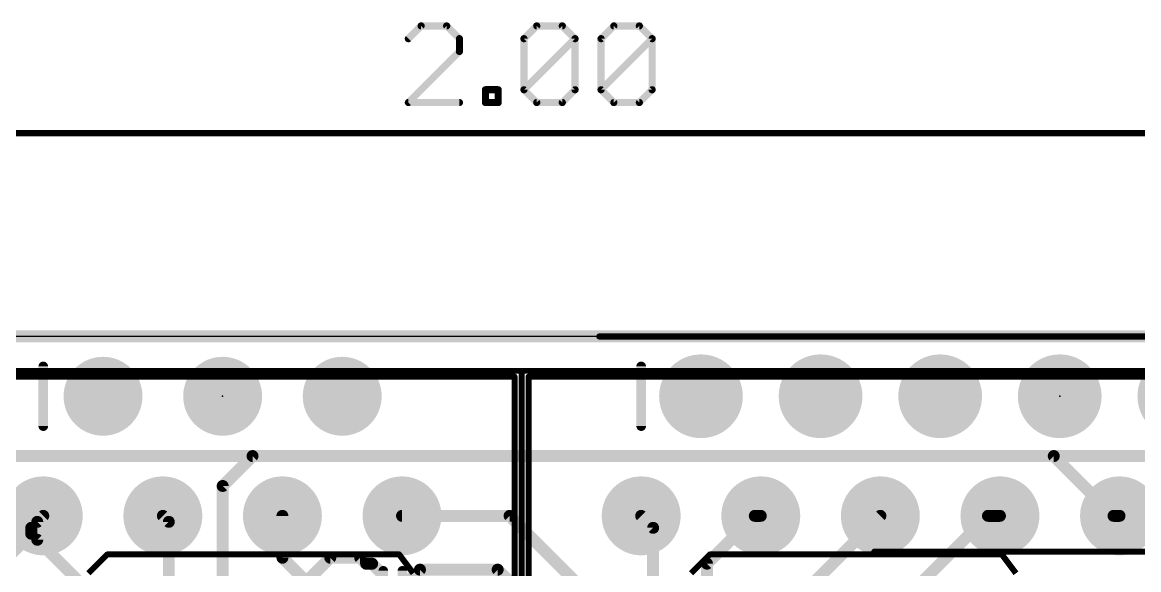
# Model space of a CAD drawing. Extents: x -25.5 to 33.9, y -16.6 to 18.1.
# Drawn here: x -10.6 to 13.11, y 6.48 to 18.1 of the extents above; entities that cross this region are included whole.
import ezdxf

# ---------------------------------------------------------------- set-up
doc = ezdxf.new("R2010")
doc.units = 0
for name, color, linetype in [('1', 12, 'CONTINUOUS'), ('16', 132, 'CONTINUOUS'), ('17', 110, 'CONTINUOUS'), ('20', 53, 'CONTINUOUS'), ('21', 40, 'CONTINUOUS'), ('22', 6, 'CONTINUOUS'), ('24', 53, 'CONTINUOUS'), ('47', 253, 'CONTINUOUS'), ('51', 253, 'CONTINUOUS'), ('52', 4, 'CONTINUOUS')]:
    doc.layers.add(name, color=color, linetype=linetype)

# ---------------------------------------------------------------- blocks, each defined once
blk = doc.blocks.new('RECT')
blk.add_solid([(-0.5, -0.5), (0.5, -0.5), (-0.5, 0.5), (0.5, 0.5)])
blk = doc.blocks.new('ROUNDP')
at = {"const_width": 0.5}
blk.add_lwpolyline([(0, -0.25, 1), (0, 0.25, 1), (0, -0.25)], format="xyb", dxfattribs=at)

msp = doc.modelspace()

# ---------------------------------------------------------------- linework, layer by layer
at = {"layer": '1', "const_width": 0.254}
for points in [[(-25.4, 11.43), (25.4, 11.43)], [(11.303, 8.89), (-11.811, 8.89)], [(11.303, 8.89), (12.573, 7.62)], [(-10.414, 7.366), (-10.16, 7.62)], [(-10.287, 7.493), (-10.16, 7.62)], [(-10.287, 7.112), (-10.287, 7.493)], [(-5.08, 7.62), (-5.08, 6.731)], [(-2.54, 7.62), (-0.254, 7.62)], [(-0.254, 7.62), (1.524, 5.842)], [(2.54, 7.62), (2.794, 7.366)], [(3.937, 6.604), (4.953, 7.62)], [(4.953, 7.62), (5.08, 7.62)], [(7.62, 7.62), (5.842, 5.842)], [(12.573, 7.62), (12.7, 7.62)], [(-10.414, 7.239), (-11.684, 5.969)], [(-10.414, 7.239), (-10.414, 7.366)], [(2.794, 7.366), (2.794, 2.413)], [(-10.287, 7.112), (-7.112, 3.937)], [(-5.08, 6.731), (-4.191, 5.842)], [(3.937, 2.032), (3.937, 6.604)], [(-2.159, 6.477), (-2.794, 5.842)], [(-0.508, 6.477), (-2.159, 6.477)], [(-0.508, 6.477), (0.508, 5.461)]]:
    msp.add_lwpolyline(points, dxfattribs=at)
at = {"layer": '1', "const_width": 0.127}
for points in [[(11.3479, 8.9349, 1), (11.2581, 8.8451)], [(11.303, 8.8265, 1), (11.303, 8.9535)], [(-10.2235, 7.493, 1), (-10.3505, 7.493)], [(-10.3319, 7.5379, 1), (-10.2421, 7.4481)], [(-10.1151, 7.5751, 1), (-10.2049, 7.6649)], [(-10.1151, 7.5751, 1), (-10.2049, 7.6649)], [(-5.0165, 7.62, 1), (-5.1435, 7.62)], [(-2.54, 7.6835, 1), (-2.54, 7.5565)], [(-0.2091, 7.6649, 1), (-0.2989, 7.5751)], [(-0.254, 7.5565, 1), (-0.254, 7.6835)], [(2.5849, 7.6649, 1), (2.4951, 7.5751)], [(4.953, 7.6835, 1), (4.953, 7.5565)], [(4.9979, 7.5751, 1), (4.9081, 7.6649)], [(5.08, 7.5565, 1), (5.08, 7.6835)], [(7.6649, 7.5751, 1), (7.5751, 7.6649)], [(12.573, 7.6835, 1), (12.573, 7.5565)], [(12.5281, 7.5751, 1), (12.6179, 7.6649)], [(12.7, 7.5565, 1), (12.7, 7.6835)], [(-10.3505, 7.366, 1), (-10.4775, 7.366)], [(-10.4589, 7.4109, 1), (-10.3691, 7.3211)], [(-10.3691, 7.1941, 1), (-10.4589, 7.2839)], [(2.8575, 7.366, 1), (2.7305, 7.366)], [(2.7491, 7.3211, 1), (2.8389, 7.4109)], [(-10.4775, 7.239, 1), (-10.3505, 7.239)], [(-10.2421, 7.1569, 1), (-10.3319, 7.0671)], [(-10.3505, 7.112, 1), (-10.2235, 7.112)], [(-5.0351, 6.7759, 1), (-5.1249, 6.6861)], [(-5.1435, 6.731, 1), (-5.0165, 6.731)], [(4.0005, 6.604, 1), (3.8735, 6.604)], [(3.8921, 6.6489, 1), (3.9819, 6.5591)], [(-2.159, 6.5405, 1), (-2.159, 6.4135)], [(-2.1141, 6.4321, 1), (-2.2039, 6.5219)], [(-0.4631, 6.5219, 1), (-0.5529, 6.4321)], [(-0.508, 6.4135, 1), (-0.508, 6.5405)]]:
    msp.add_lwpolyline(points, format="xyb", dxfattribs=at)
at = {"layer": '16', "const_width": 0.254}
for points in [[(-25.4, 11.43), (25.4, 11.43)], [(-6.35, 8.255), (-5.715, 8.89)], [(-5.715, 8.89), (15.621, 8.89)], [(-6.35, 8.255), (-6.35, 5.08)], [(-7.493, 7.493), (-7.62, 7.62)], [(-7.493, 5.08), (-7.493, 7.493)], [(8.509, 6.223), (9.906, 7.62)], [(9.906, 7.62), (10.16, 7.62)], [(-4.064, 6.731), (-5.08, 5.715)], [(-3.429, 6.731), (-4.064, 6.731)], [(-3.302, 6.604), (-3.429, 6.731)], [(-3.175, 6.604), (-3.302, 6.604)], [(-3.175, 6.604), (-2.921, 6.35)]]:
    msp.add_lwpolyline(points, dxfattribs=at)
at = {"layer": '16', "const_width": 0.127}
for points in [[(-5.715, 8.9535, 1), (-5.715, 8.8265)], [(-5.6701, 8.8451, 1), (-5.7599, 8.9349)], [(-6.2865, 8.255, 1), (-6.4135, 8.255)], [(-6.3949, 8.2999, 1), (-6.3051, 8.2101)], [(-7.5751, 7.6649, 1), (-7.6649, 7.5751)], [(-7.4295, 7.493, 1), (-7.5565, 7.493)], [(-7.5379, 7.4481, 1), (-7.4481, 7.5379)], [(9.906, 7.6835, 1), (9.906, 7.5565)], [(9.9509, 7.5751, 1), (9.8611, 7.6649)], [(10.16, 7.5565, 1), (10.16, 7.6835)], [(-4.064, 6.7945, 1), (-4.064, 6.6675)], [(-4.0191, 6.6861, 1), (-4.1089, 6.7759)], [(-3.3841, 6.7759, 1), (-3.4739, 6.6861)], [(-3.429, 6.6675, 1), (-3.429, 6.7945)], [(-3.302, 6.6675, 1), (-3.302, 6.5405)], [(-3.3469, 6.5591, 1), (-3.2571, 6.6489)], [(-3.1301, 6.6489, 1), (-3.2199, 6.5591)], [(-3.175, 6.5405, 1), (-3.175, 6.6675)]]:
    msp.add_lwpolyline(points, format="xyb", dxfattribs=at)
at = {"layer": '20'}
msp.add_line((24.13, 11.43), (-24.13, 11.43), dxfattribs=at)
at = {"layer": '21', "const_width": 0.127}
for points in [[(-25.4, 10.7), (0, 10.7)], [(0, 10.7), (0, -10.7)], [(0, 10.7), (25.4, 10.7)], [(0, -10.7), (0, 10.7)]]:
    msp.add_lwpolyline(points, dxfattribs=at)
at = {"layer": '21', "const_width": 0.0635}
for points in [[(0.0318, 10.7, 1), (-0.0318, 10.7)], [(0, 10.7318, 1), (0, 10.6683)], [(0.0318, 10.7, 1), (-0.0318, 10.7)], [(0, 10.6683, 1), (0, 10.7318)]]:
    msp.add_lwpolyline(points, format="xyb", dxfattribs=at)
at = {"layer": '22', "const_width": 0.2032}
for points in [[(-2.9383, 6.4528), (-2.9383, 6.0461)], [(-2.5316, 6.4528), (-2.5316, 6.0461)]]:
    msp.add_lwpolyline(points, dxfattribs=at)
at = {"layer": '22', "const_width": 0.1016}
for points in [[(-2.8875, 6.4528, 1), (-2.9891, 6.4528)], [(-2.4808, 6.4528, 1), (-2.5824, 6.4528)]]:
    msp.add_lwpolyline(points, format="xyb", dxfattribs=at)
at = {"layer": '24'}
for p in [(-6.35, 10.16), (11.43, 10.16)]:
    msp.add_point(p, dxfattribs=at)
at = {"layer": '47'}
for points, const_width in [([(-2.134, 18.0257), (-2.4052, 17.7545)], 0.1524), ([(-1.5917, 18.0257), (-2.134, 18.0257)], 0.1524), ([(-1.3205, 17.7545), (-1.5917, 18.0257)], 0.1524), ([(0.0505, 17.7545), (0.3217, 18.0257)], 0.1524), ([(0.3217, 18.0257), (0.864, 18.0257)], 0.1524), ([(0.864, 18.0257), (1.1352, 17.7545)], 0.1524), ([(1.6877, 17.7545), (1.9589, 18.0257)], 0.1524), ([(1.9589, 18.0257), (2.5012, 18.0257)], 0.1524), ([(2.5012, 18.0257), (2.7724, 17.7545)], 0.1524), ([(-1.3205, 17.4834), (-1.3205, 17.7545)], 0.1524), ([(0.0505, 16.6699), (0.0505, 17.7545)], 0.1524), ([(0.0505, 16.6699), (1.1352, 17.7545)], 0.1524), ([(1.1352, 17.7545), (1.1352, 16.6699)], 0.1524), ([(1.6877, 16.6699), (1.6877, 17.7545)], 0.1524), ([(1.6877, 16.6699), (2.7724, 17.7545)], 0.1524), ([(2.7724, 17.7545), (2.7724, 16.6699)], 0.1524), ([(-2.4052, 16.3987), (-1.3205, 17.4834)], 0.1524), ([(-0.768, 16.3987), (-0.768, 16.6699)], 0.1524), ([(-0.768, 16.6699), (-0.4969, 16.6699)], 0.1524), ([(-0.4969, 16.6699), (-0.4969, 16.3987)], 0.1524), ([(0.3217, 16.3987), (0.0505, 16.6699)], 0.1524), ([(1.1352, 16.6699), (0.864, 16.3987)], 0.1524), ([(1.9589, 16.3987), (1.6877, 16.6699)], 0.1524), ([(2.7724, 16.6699), (2.5012, 16.3987)], 0.1524), ([(-1.3205, 16.3987), (-2.4052, 16.3987)], 0.1524), ([(-0.4969, 16.3987), (-0.768, 16.3987)], 0.1524), ([(0.864, 16.3987), (0.3217, 16.3987)], 0.1524), ([(2.5012, 16.3987), (1.9589, 16.3987)], 0.1524), ([(-25.335, 15.748), (25.335, 15.748)], 0.13), ([(1.651, 11.43), (33.827, 11.43)], 0.13), ([(7.493, 6.858), (30.652, 6.858)], 0.13)]:
    msp.add_lwpolyline(points, dxfattribs=dict(at, const_width=const_width))
for points, const_width in [([(-2.134, 18.0638, 1), (-2.134, 17.9876)], 0.0762), ([(-2.1071, 17.9987, 1), (-2.161, 18.0526)], 0.0762), ([(-1.5648, 18.0526, 1), (-1.6186, 17.9987)], 0.0762), ([(-1.5917, 17.9876, 1), (-1.5917, 18.0638)], 0.0762), ([(0.3217, 18.0638, 1), (0.3217, 17.9876)], 0.0762), ([(0.3486, 17.9987, 1), (0.2948, 18.0526)], 0.0762), ([(0.891, 18.0526, 1), (0.8371, 17.9987)], 0.0762), ([(0.864, 17.9876, 1), (0.864, 18.0638)], 0.0762), ([(1.9589, 18.0638, 1), (1.9589, 17.9876)], 0.0762), ([(1.9858, 17.9987, 1), (1.9319, 18.0526)], 0.0762), ([(2.5281, 18.0526, 1), (2.4743, 17.9987)], 0.0762), ([(2.5012, 17.9876, 1), (2.5012, 18.0638)], 0.0762), ([(-2.4321, 17.7815, 1), (-2.3782, 17.7276)], 0.0762), ([(-1.2824, 17.7545, 1), (-1.3586, 17.7545)], 0.0762), ([(-1.3475, 17.7276, 1), (-1.2936, 17.7815)], 0.0762), ([(0.0886, 17.7545, 1), (0.0124, 17.7545)], 0.0762), ([(0.0236, 17.7815, 1), (0.0775, 17.7276)], 0.0762), ([(1.1733, 17.7545, 1), (1.0971, 17.7545)], 0.0762), ([(1.1621, 17.7276, 1), (1.1083, 17.7815)], 0.0762), ([(1.1083, 17.7276, 1), (1.1621, 17.7815)], 0.0762), ([(1.7258, 17.7545, 1), (1.6496, 17.7545)], 0.0762), ([(1.6608, 17.7815, 1), (1.7146, 17.7276)], 0.0762), ([(2.8105, 17.7545, 1), (2.7343, 17.7545)], 0.0762), ([(2.7993, 17.7276, 1), (2.7454, 17.7815)], 0.0762), ([(2.7454, 17.7276, 1), (2.7993, 17.7815)], 0.0762), ([(-1.2936, 17.4564, 1), (-1.3475, 17.5103)], 0.0762), ([(-1.3586, 17.4834, 1), (-1.2824, 17.4834)], 0.0762), ([(-0.7299, 16.6699, 1), (-0.8061, 16.6699)], 0.0762), ([(-0.768, 16.708, 1), (-0.768, 16.6318)], 0.0762), ([(-0.4588, 16.6699, 1), (-0.535, 16.6699)], 0.0762), ([(-0.4969, 16.6318, 1), (-0.4969, 16.708)], 0.0762), ([(0.0775, 16.6968, 1), (0.0236, 16.6429)], 0.0762), ([(0.0236, 16.6968, 1), (0.0775, 16.6429)], 0.0762), ([(0.0124, 16.6699, 1), (0.0886, 16.6699)], 0.0762), ([(1.0971, 16.6699, 1), (1.1733, 16.6699)], 0.0762), ([(1.1621, 16.6429, 1), (1.1083, 16.6968)], 0.0762), ([(1.7146, 16.6968, 1), (1.6608, 16.6429)], 0.0762), ([(1.6608, 16.6968, 1), (1.7146, 16.6429)], 0.0762), ([(1.6496, 16.6699, 1), (1.7258, 16.6699)], 0.0762), ([(2.7343, 16.6699, 1), (2.8105, 16.6699)], 0.0762), ([(2.7993, 16.6429, 1), (2.7454, 16.6968)], 0.0762), ([(-2.4052, 16.4368, 1), (-2.4052, 16.3606)], 0.0762), ([(-2.4321, 16.4256, 1), (-2.3782, 16.3718)], 0.0762), ([(-1.3205, 16.3606, 1), (-1.3205, 16.4368)], 0.0762), ([(-0.768, 16.4368, 1), (-0.768, 16.3606)], 0.0762), ([(-0.8061, 16.3987, 1), (-0.7299, 16.3987)], 0.0762), ([(-0.535, 16.3987, 1), (-0.4588, 16.3987)], 0.0762), ([(-0.4969, 16.3606, 1), (-0.4969, 16.4368)], 0.0762), ([(0.3217, 16.4368, 1), (0.3217, 16.3606)], 0.0762), ([(0.2948, 16.3718, 1), (0.3486, 16.4256)], 0.0762), ([(0.8371, 16.4256, 1), (0.891, 16.3718)], 0.0762), ([(0.864, 16.3606, 1), (0.864, 16.4368)], 0.0762), ([(1.9589, 16.4368, 1), (1.9589, 16.3606)], 0.0762), ([(1.9319, 16.3718, 1), (1.9858, 16.4256)], 0.0762), ([(2.4743, 16.4256, 1), (2.5281, 16.3718)], 0.0762), ([(2.5012, 16.3606, 1), (2.5012, 16.4368)], 0.0762), ([(1.651, 11.4625, 1), (1.651, 11.3975)], 0.065), ([(7.493, 6.8905, 1), (7.493, 6.8255)], 0.065)]:
    msp.add_lwpolyline(points, format="xyb", dxfattribs=dict(at, const_width=const_width))
at = {"layer": '51', "const_width": 0.127}
for points in [[(-25.25, 10.575), (-0.15, 10.575)], [(-0.15, 10.575), (-0.15, -10.575)], [(0.15, 10.575), (25.25, 10.575)], [(0.15, -10.575), (0.15, 10.575)], [(-9.2, 6.4), (-8.8, 6.8)], [(-8.8, 6.8), (-2.6, 6.8)], [(-2.6, 6.8), (-2.3, 6.4)], [(3.6, 6.4), (4, 6.8)], [(4, 6.8), (10.2, 6.8)], [(10.2, 6.8), (10.5, 6.4)]]:
    msp.add_lwpolyline(points, dxfattribs=at)
at = {"layer": '51', "const_width": 0.0635}
for points in [[(-0.1182, 10.575, 1), (-0.1817, 10.575)], [(-0.15, 10.5433, 1), (-0.15, 10.6068)], [(0.1817, 10.575, 1), (0.1182, 10.575)], [(0.15, 10.6068, 1), (0.15, 10.5433)], [(-8.8, 6.8318, 1), (-8.8, 6.7683)], [(-8.7775, 6.7775, 1), (-8.8225, 6.8225)], [(-2.5746, 6.8191, 1), (-2.6254, 6.781)], [(-2.6, 6.7683, 1), (-2.6, 6.8318)], [(4, 6.8318, 1), (4, 6.7683)], [(4.0225, 6.7775, 1), (3.9775, 6.8225)], [(10.2254, 6.8191, 1), (10.1746, 6.781)], [(10.2, 6.7683, 1), (10.2, 6.8318)]]:
    msp.add_lwpolyline(points, format="xyb", dxfattribs=at)
at = {"layer": '52', "const_width": 0.2032}
for points in [[(-10.16, 9.525), (-10.16, 10.795)], [(2.54, 9.525), (2.54, 10.795)]]:
    msp.add_lwpolyline(points, dxfattribs=at)
at = {"layer": '52', "const_width": 0.1016}
for points in [[(-10.1092, 10.795, 1), (-10.2108, 10.795)], [(2.5908, 10.795, 1), (2.4892, 10.795)], [(-10.2108, 9.525, 1), (-10.1092, 9.525)], [(2.4892, 9.525, 1), (2.5908, 9.525)]]:
    msp.add_lwpolyline(points, format="xyb", dxfattribs=at)

# ---------------------------------------------------------------- block references
at = {"layer": '17', "rotation": 270}
for p, xscale, yscale in [((-8.89, 10.16), 1.6764, 1.6764), ((-8.89, 10.16), 1.6764, 1.6764), ((-6.35, 10.16), 1.6764, 1.6764), ((-6.35, 10.16), 1.6764, 1.6764), ((-3.81, 10.16), 1.6764, 1.6764), ((-3.81, 10.16), 1.6764, 1.6764), ((3.81, 10.16), 1.778, 1.778), ((3.81, 10.16), 1.778, 1.778), ((6.35, 10.16), 1.778, 1.778), ((6.35, 10.16), 1.778, 1.778), ((8.89, 10.16), 1.778, 1.778), ((8.89, 10.16), 1.778, 1.778), ((11.43, 10.16), 1.778, 1.778), ((11.43, 10.16), 1.778, 1.778), ((13.97, 10.16), 1.778, 1.778), ((13.97, 10.16), 1.778, 1.778)]:
    msp.add_blockref('ROUNDP', p, dxfattribs=dict(at, xscale=xscale, yscale=yscale))
at = {"layer": '17', "xscale": 1.6764, "yscale": 1.6764}
for p in [(-10.16, 7.62), (-10.16, 7.62), (-7.62, 7.62), (-7.62, 7.62), (-5.08, 7.62), (-5.08, 7.62), (-2.54, 7.62), (-2.54, 7.62), (2.54, 7.62), (2.54, 7.62), (5.08, 7.62), (5.08, 7.62), (7.62, 7.62), (7.62, 7.62), (10.16, 7.62), (10.16, 7.62), (12.7, 7.62), (12.7, 7.62)]:
    msp.add_blockref('ROUNDP', p, dxfattribs=at)
at = {"layer": '52', "xscale": 0.508, "yscale": 0.508}
for p in [(-8.89, 10.16), (-6.35, 10.16), (-3.81, 10.16), (3.81, 10.16), (6.35, 10.16), (8.89, 10.16), (11.43, 10.16)]:
    msp.add_blockref('RECT', p, dxfattribs=at)

doc.saveas('drawing.dxf')
